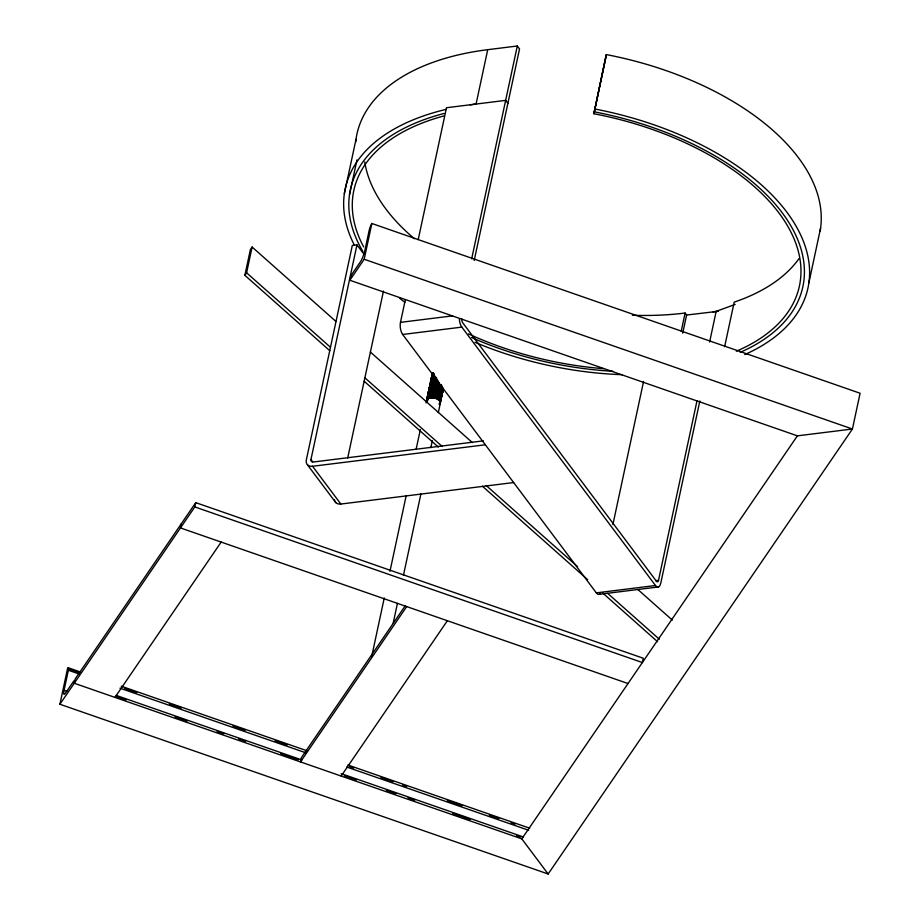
<?xml version="1.0" encoding="UTF-8"?>
<svg xmlns="http://www.w3.org/2000/svg" width="920" height="920" viewBox="0 0 920 920"><rect width="100%" height="100%" fill="white"/><g stroke="black" fill="none" stroke-linecap="round" stroke-linejoin="round"><path stroke-width="1.38" d="M736.356 351.221A227.873 125.442 12.1 0 0 786.795 224.606A227.873 125.442 12.1 0 0 593.952 113.746L606.28 54.59A236.636 130.26 12.1 0 1 820.122 231.081M606.28 54.59L593.952 113.746M427.397 401.189L427.903 398.463L432.239 397.279L438.817 399.464L440.484 402.523L439.587 400.913C437.287 396.635 428.202 392.127 426.857 400.269L427.673 400.752M440.921 396.002L441.749 396.623L441.358 397.659L441.634 395.669L440.818 395.186L441.899 394.416C430.307 381.869 439.656 401.488 428.961 397.796L434.079 397.52M440.001 400.292L440.829 400.913L440.438 401.948L440.714 399.959L439.967 399.119L441.404 398.233L440.082 395.416L442.37 393.76L440.047 390.666L440.921 389.62C434.734 383.835 437.264 392.633 430.456 390.827L430.893 392.115L428.087 393.806L428.789 394.921L427.386 396.278C427.374 400.257 428.053 392.644 432.848 394.416C435.424 393.852 443.417 397.624 440.082 399.935M442.669 392.334C441.588 394.542 443.578 391.851 441.841 391.702L441.818 390.54L442.819 390.126C439.484 384.422 435.447 387.021 430.744 388.412L429.881 388.447L428.616 390.551L429.249 392.817M437.529 381.432L437.702 380.466L432.607 380.811L430.537 382.363L431.319 383.111L434.447 381.386L437.529 381.432L433.032 382.099L430.272 383.617C430.261 386.411 430.077 382.846 431.204 382.95M349.83 280.243L364.182 259.256L852.426 429.007L797.387 435.85L349.83 280.243A5.255 0.966 -70.8 0 1 352.464 273.435L360.502 261.671A8.763 1.61 -70.8 0 0 364.906 250.32L369.207 230.287A5.255 0.966 -70.8 0 1 371.853 223.48L860.096 393.242L852.426 429.007L548.147 874L59.904 704.248L67.574 668.472L78.418 672.244M548.147 874L521.812 838.867L74.255 683.249A5.255 0.966 -70.8 0 0 73.45 681.478L65.412 693.231A8.763 1.61 -70.8 0 1 64.078 690.276L68.367 670.243A5.255 0.966 -70.8 0 0 67.574 668.472M74.255 683.249L75.175 678.96L195.742 502.642L643.298 658.248L642.379 662.549L194.821 506.931L59.904 704.248M181.389 523.629L180.469 527.93L628.026 683.537M194.821 506.931L195.742 502.642M329.774 350.692L244.869 275.31L250.389 249.55L252.114 247.031L335.938 321.459M244.869 275.31L246.594 272.791L252.114 247.031M344.333 193.763L355.994 139.391M349.497 194.752L356.971 159.896M312.685 461.794L310.96 459.505L356.971 244.881L352.303 245.467L306.291 460.092A8.763 6.187 -36.9 0 0 312.547 466.279L340.848 504.045L513.647 482.551M364.182 259.256L371.853 223.48M347.691 457.999L383.479 291.065M600.323 593.595A8.763 3.91 82.9 0 1 596.332 592.871L402.661 334.478A8.763 3.91 82.9 0 1 400.476 322.356L405.283 299.909M418.22 239.591L446.487 107.732L505.643 100.372L507.874 103.35M474.202 260.464L519.535 48.978L517.304 46L487.726 49.68L476.065 104.052A236.636 130.26 12.1 0 0 470.212 104.834M427.834 398.693L426.811 398.958L427.604 399.763M427.386 396.278L428.444 395.83M430.893 392.115C434.734 390.919 440.99 392.23 441.715 396.796L440.691 397.072C439.518 392.437 430.606 390.758 428.524 395.473L427.697 394.853L428.754 394.392C430.433 389.367 438.633 390.966 440.898 394.829M428.754 394.392C425.902 388.148 438.472 386.377 442.209 392.989L441.128 393.76L442.025 395.37L441.002 395.646M429.674 390.103L428.651 390.379L429.444 391.172M429.985 388.677L429.226 387.688L430.284 387.239C431.836 382.421 439.127 383.847 441.922 386.837M430.364 386.883C429.697 383.387 440.657 383.663 442.543 387.711L441.531 388.619L442.98 390.897L441.922 391.345C440.749 386.71 431.825 385.043 429.755 389.747C425.316 387.009 438.736 383.26 442.232 389.137L442.152 390.275M436.563 378.419L436.252 379.845L432.354 380.903L431.284 382.593L430.456 381.972L432.664 379.477L436.563 378.419L436.494 377.418M431.112 378.925L431.158 380.236L431.112 378.925L432.124 378.66M432.204 378.304L431.411 377.499L432.434 377.223M433.815 374.106L432.952 374.141L433.584 375.176L432.515 376.866L431.721 376.073L431.802 377.188M432.745 375.797L432.032 374.635L433.044 374.371M433.354 372.933L432.296 373.382L433.124 374.003M371.634 656.845L384.272 597.931M389.976 571.274L406.214 495.535M416.139 449.247L420.348 429.605M426.063 402.96L426.661 400.154M427.282 399.291C428.386 398.544 426.799 396.761 428.478 396.347L431.606 394.622L434.688 394.657M434.022 397.624C436.897 397.325 438.311 400.936 440.749 400.522L441.14 399.487C439.794 394.967 432.411 391.989 428.559 395.991L427.823 395.059L429.881 393.507C430.422 390.241 438.46 391.541 441.013 394.864L442.37 393.76M428.087 393.806L428.961 392.748C431.284 393.219 427.892 390.77 430.134 391.276L434.033 390.218L437.334 390.942L440.312 392.483L439.438 393.53L440.818 395.186M427.697 394.853L428.122 393.633C430.663 393.714 426.949 392.046 429.272 391.31M428.743 390.77L428.306 391.989M442.324 393.944L442.244 392.805C439.622 384.629 425.523 393.449 430.318 387.757C433.803 386.446 432.515 383.364 436.839 384.652C437.874 381.053 429.49 383.214 429.536 386.262M430.318 387.757L429.663 386.48L431.353 385.549C434.55 381.593 439.794 382.835 441.841 387.193M429.226 387.688L429.663 386.48C430.721 385.871 430.79 384.847 430.272 383.617C431.595 381.236 439.449 380.305 438.759 383.26C438.725 385.825 440.703 387.722 442.853 389.942L442.945 391.08M430.537 382.363L432.641 380.627L437.736 380.282M430.146 383.398L430.583 382.179C431.192 381.225 432.434 377.89 436.218 378.672M431.192 379.316L430.847 381.662L431.192 379.316L432.159 379.178M435.367 377.096L432.239 378.822L431.503 377.89L431.066 379.109L431.974 380.719M434.263 376.383C431.56 379.212 431.744 375.164 433.078 374.888M433.159 374.532L432.423 373.6L431.986 374.82M426.857 400.269L426.811 398.958M427.202 398.659L427.121 397.532M428.122 394.358L428.041 393.242M428.651 390.379L429.513 392.161M429.962 385.779L429.881 384.652M433.193 374.992L432.423 374.325L432.929 375.636M428.961 392.748L429.594 393.783L428.789 394.921M429.617 386.653L430.502 385.595M430.456 381.972L431.859 380.604C433.952 380.029 430.709 378.062 432.894 378.396L435.286 377.453M432.894 378.396C430.79 375.831 435.7 376.74 433.262 377.763L431.997 378.614M433.274 376.613L432.641 375.578L433.872 374.911M431.894 379.73L430.767 380.535L431.595 381.167M431.859 380.604L431.158 379.5L432.032 378.442M427.167 398.096C430.376 394.162 438.357 395.036 440.668 400.142C438.978 403.57 439.622 397.452 435.7 397.566C432.607 396.313 428.306 397.084 427.133 400.223M430.134 391.276C433.044 388.527 439.116 389.976 441.197 393.403L442.025 395.37M430.744 388.412C429.651 384.249 440.577 384.847 442.117 389.103L443.164 388.516L443.244 389.643L441.922 390.643L443.244 389.643M429.928 385.227L434.136 382.812L438.759 383.26M433.584 375.176L431.767 376.636M429.881 393.507L429.973 396.416L428.904 397.003M430.456 390.827L435.608 390.367M429.007 389.516L431.813 387.826L432.032 383.49L434.056 383.168L434.183 380.224L436.252 379.845M433.653 379.247C432.043 377.487 435.723 376.452 434.976 378.879C431.641 378.591 434.459 381.064 431.549 382.041M430.479 397.463L430.801 395.968L434.378 396.094M427.869 399.211C431.952 395.554 430.79 389.505 439.702 395.347L438.817 396.393L440.312 398.866M427.777 395.243L431.917 393.185L432.641 387.377L434.642 387.354L436.183 380.202M434.677 380.316L434.481 378.787L436.482 378.775M432.204 397.405C432.181 392.564 435.873 391.276 440.703 396.301L442.06 395.186M434.378 387.262L433.423 393.081L431.917 393.185M434.976 393.162L431.376 393.277M435.286 391.736L430.157 392.253M435.896 388.872L430.767 389.39L428.697 390.942L429.479 391.702L430.203 390.919L429.582 389.884L430.433 389.85M436.816 384.572L436.528 386.078M439.898 399.475L435.93 396.497L438.38 385.043M440.312 392.483C440.059 391.184 440.047 388.642 437.77 387.906M439.702 395.347L436.54 393.633M440.921 389.62C437.92 389.068 441.358 386.653 438.069 386.48M441.013 394.864L440.381 393.99L442.635 392.506L441.738 390.897C439.162 388.447 442.347 386.63 441.278 384.951M440.507 396.623L441.634 395.669M439.565 400.717L440.369 401.568L439.081 400.073L440.979 398.705L440.197 398.049L441.324 397.106M441.404 398.233L440.082 399.234L435.93 396.497M436.85 392.196C441.784 393.967 438.943 396.129 441.105 399.659M441.312 393.438L440.691 392.553L442.589 391.931L442.98 390.897M441.623 392C441.002 391.011 441.381 390.057 442.232 389.137M442.543 387.711L443.129 388.7M441.542 393.139C441.105 388.573 433.941 387.308 430.514 389.493L429.847 388.631L431.077 387.964L436.218 387.504M441.22 395.312L442.014 394.611L441.232 393.863M440.668 400.142L439.392 398.636L440.392 397.728C437.207 394.519 430.87 393.081 427.478 396.669M441.899 394.416L441.358 393.254M442.209 392.989C440.047 391.92 443.842 391.851 441.968 390.39M440.749 400.522L440.013 399.591M440.933 395.289L441.703 396.048L440.875 396.922M442.589 391.931L441.853 391M442.934 390.322L442.094 391.195L442.934 390.322L442.152 389.574M393.219 623.001L397.428 603.37M403.443 575.31L420.888 493.959M430.813 447.672L432.308 440.657M438.322 412.608L440.427 402.787M440.829 400.913L439.772 401.361M471.661 258.888L517.304 46M605.877 57.454L594.216 111.826A231.38 127.362 12.1 0 1 789.682 223.836A231.38 127.362 12.1 0 1 740.163 352.372M612.893 524.572L643.563 381.489M681.225 331.166L685.112 313.041A227.873 125.442 12.1 0 1 632.362 315.261M682.72 333.155L686.596 315.031L685.112 313.041M461.759 318.791A3.507 1.564 82.9 0 0 462.748 322.828L656.408 581.221A3.507 1.564 82.9 0 0 658.513 580.347L697.004 400.786M709.607 342.022L716.174 311.351L735.172 304.405M699.844 400.971L660.744 583.326A8.763 3.91 82.9 0 1 655.488 585.511L596.332 592.871M724.626 346.736L734.194 302.128A227.873 125.442 12.1 0 0 799.1 258.486M808.91 282.67L820.559 228.298M430.675 385.457L431.008 384.548M427.915 398.337L428.248 397.417M431.687 376.245L432.112 375.026M431.376 377.683L431.802 376.464M428.007 393.415L429.398 392.058M440.174 403.202L439.334 404.075L440.53 402.35M114.942 697.394L221.156 542.075M405.179 605.843L301.392 757.62L300.472 761.909L406.686 606.579M341.171 776.054L447.373 620.724M797.387 435.85L521.812 838.867L522.698 837.28M430.629 386.331L431.434 385.192L430.767 384.341L433.527 383.26L437.08 383.329L441.841 385.33M430.399 387.4L431.123 386.63L430.456 385.767M429.099 393.484L429.824 392.713M432.377 373.773L433.262 372.715M432.078 375.21L432.952 374.141M431.457 378.074L433.193 376.97M430.847 380.926L432.917 379.373L436.183 378.856M430.238 383.789L433.837 381.834L439.173 382.352M429.318 388.091L431.376 386.538L436.471 386.181M428.398 392.38L430.502 390.643C430.962 389.137 432.262 387.366 433.447 386.032M441.796 392.633L442.623 391.747M440.91 396.738L441.703 396.048M439.955 401.212L440.784 400.338M438.69 399.717C438.104 398.072 440.898 395.876 436.229 395.059M431.664 384.123C433.803 383.249 431.721 381.041 433.343 380.673M430.583 393.553L428.662 394.174L428.984 396.647M432.917 374.325L434.136 373.658M432.607 375.751L433.837 375.084M432.296 377.188L435.056 376.107M432.112 375.762L433.124 375.348M431.192 380.052L432.204 379.638M429.353 388.642L430.364 388.228M429.444 392.518L428.398 393.104L428.352 391.805L429.364 391.541M433.216 377.947L434.757 377.545M431.687 385.1L436.781 384.755L441.542 386.756M439.357 403.489L440.139 403.374M400.476 322.356L452.594 315.87M402.661 334.478L461.828 327.117L655.488 585.511M686.596 315.031L718.462 311.259M483.437 440.853L313.467 461.989A3.507 2.472 -36.9 0 1 310.96 459.505M312.547 466.279L485.346 444.785M655.695 580.692L658.513 580.347M599.414 594.285L658.57 586.937M432.584 379.834C431.641 380.661 431.33 382.341 431.744 383.766M427.903 398.463L428.674 398.072L428.007 397.221C431.791 394.945 437.069 396.117 440.093 399.153M436.16 387.619L439.565 388.769M68.31 667.782L80.523 672.037M121.233 686.193L307.142 750.823M347.852 764.98L529.69 828.207M124.534 688.275L136.735 692.519M169.291 703.834L181.493 708.078M233.036 726.006L245.237 730.25M275.08 740.623L287.281 744.866M349.669 766.556L353.74 767.97M380.868 777.4L393.07 781.644M402.569 784.944L406.628 786.358M447.315 800.504L462.242 805.69M489.359 815.12L498.858 818.42M511.06 822.664L515.131 824.078M68.367 670.243L79.235 674.026M119.968 688.183L305.98 752.859M346.714 767.027L528.655 830.277M116.207 695.405L301.898 759.966M341.216 773.628L522.836 836.786M116.805 696.555L126.281 699.844M175.053 716.806L187.243 721.038M217.039 731.4L223.813 733.757M238.717 738.944L245.49 741.29M280.715 753.537L298.322 759.667M344.379 775.675L356.569 779.918M386.377 790.28L395.853 793.569M408.043 797.812L414.816 800.17M452.743 813.349L470.361 819.478M516.419 835.486L520.478 836.901M64.078 690.276L66.792 691.219M437.46 389.344C441.025 389.367 437.115 391.437 439.737 392.104M437.149 390.77C441.749 392.886 433.527 398.096 439.783 400.591M432.273 379.281L431.411 377.499M431.353 383.582L430.491 381.788M430.433 387.872L429.571 386.089M428.593 396.451L427.731 394.668M370.334 351.992L472.431 442.635M637.951 589.582L672.336 620.115M246.594 272.791L330.418 347.219M364.815 377.752L442.198 446.453M486.254 485.576L577.61 566.674M607.706 593.4L659.295 639.193M364.159 381.225L438.322 447.062M482.39 486.185L587.707 579.692M602.761 593.055L657.57 641.711M440.967 389.447L442.508 391.552M356.971 244.881L363.837 254.035M307.487 464.864L335.8 502.63M440.737 396.117L441.289 397.279M432.055 379.753L431.503 378.626L432.009 379.937M431.135 384.042L430.583 382.916L431.089 384.226M430.215 388.343L429.663 387.205L430.169 388.516M428.743 391.506L429.295 392.633M428.375 396.922L427.823 395.796L428.329 397.106M426.903 400.085L427.409 401.396M437.448 381.788L437.126 383.145M432.342 373.209L432.377 374.509M432.032 374.635L432.078 375.935M430.192 383.226L430.238 384.525M429.272 387.515L429.318 388.815M427.432 396.094L427.478 397.405M429.134 392.61L429.214 393.587M340.848 504.045A8.763 6.187 -36.9 0 1 334.466 499.675M461.828 327.117A8.763 3.91 82.9 0 1 459.367 319.24M612.858 371.266A231.38 127.362 12.1 0 1 471.5 337.49M362.859 251.436A231.38 127.362 12.1 0 1 444.072 113.47M594.619 108.962A236.636 130.26 12.1 0 1 794.305 223.146A236.636 130.26 12.1 0 1 744.74 354.591M622.254 374.681A236.636 130.26 12.1 0 1 475.03 342.309M404.926 302.346A236.636 130.26 12.1 0 1 399.648 298.183M354.166 244.755A236.636 130.26 12.1 0 1 446.039 109.399M713.161 312.018A14.018 7.716 12.1 0 1 716.174 311.351M355.672 142.082A236.636 130.26 12.1 0 1 487.726 49.68M603.681 368.678A227.873 125.442 12.1 0 1 468.487 333.902M363.676 246.939A227.873 125.442 12.1 0 1 443.808 115.966M414.356 238.694A227.873 125.442 12.1 0 1 364.768 161.908M426.765 401.189A7.015 3.864 12.1 0 1 434.976 397.842A7.015 3.864 12.1 0 1 439.242 404.524M440.3 399.602L441.094 398.912L440.3 399.602"/></g></svg>
